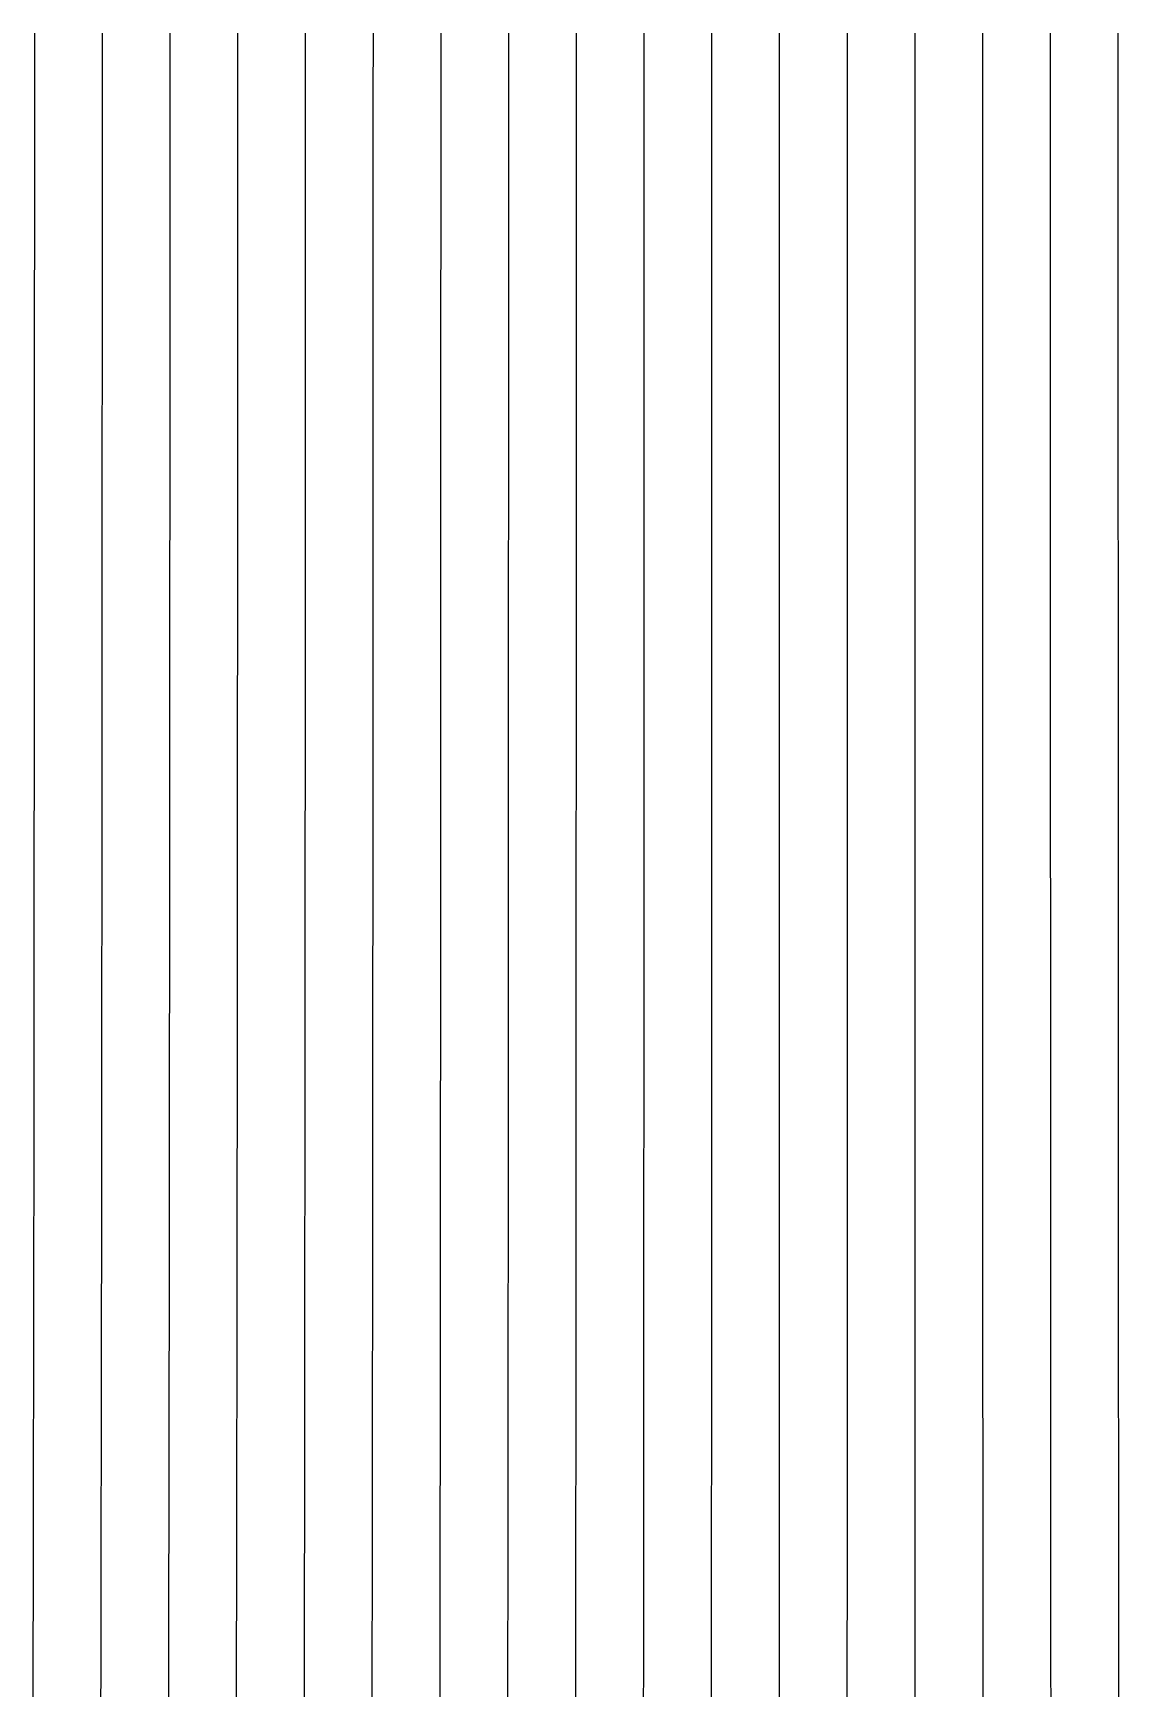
# Model space of a CAD drawing. Header units: metres. Extents: x -287 to 275, y -246 to 245.
# Drawn here: x -285.2 to -204.9, y 122.9 to 245.2 of the extents above; entities that cross this region are included whole.
import ezdxf

# ---------------------------------------------------------------- set-up
doc = ezdxf.new("R2010")
doc.units = ezdxf.units.M

msp = doc.modelspace()

# ---------------------------------------------------------------- linework, layer by layer
for p, q in [((-285.04443, 240.21783, -692.809), (-285.04257, 245.2127, -692.80945)), ((-280.04105, 240.21967, -692.8089), (-280.0393, 245.21448, -692.8094)), ((-275.0376, 240.22137, -692.80884), (-275.03598, 245.21613, -692.80927)), ((-270.034, 240.22296, -692.8087), (-270.03253, 245.21759, -692.8092)), ((-265.03036, 240.22443, -692.80865), (-265.02908, 245.21887, -692.80914)), ((-260.02667, 240.22565, -692.8086), (-260.0255, 245.2201, -692.8091)), ((-255.02289, 240.2268, -692.80853), (-255.02188, 245.22119, -692.809)), ((-250.01904, 240.22772, -692.8085), (-250.01819, 245.22205, -692.80896)), ((-245.01517, 240.22858, -692.8084), (-245.0145, 245.22284, -692.8089)), ((-240.01126, 240.22919, -692.80835), (-240.01071, 245.22339, -692.8089)), ((-235.0073, 240.22961, -692.80835), (-235.00696, 245.22382, -692.80884)), ((-230.0033, 240.22992, -692.80835), (-230.00311, 245.22412, -692.80884)), ((-224.99933, 240.22998, -692.80835), (-224.99933, 245.22418, -692.80884)), ((-219.99533, 240.22998, -692.80835), (-219.99548, 245.22412, -692.80884)), ((-214.99136, 240.22968, -692.80835), (-214.99167, 245.22382, -692.80884)), ((-209.9874, 240.22925, -692.80835), (-209.98788, 245.22345, -692.8089)), ((-204.98346, 240.22864, -692.8084), (-204.9841, 245.2229, -692.8089)), ((-285.0464, 235.22314, -692.80853), (-285.04443, 240.21783, -692.809)), ((-280.04288, 235.2251, -692.8084), (-280.04105, 240.21967, -692.8089)), ((-275.03928, 235.22687, -692.8083), (-275.0376, 240.22137, -692.80884)), ((-270.03555, 235.22858, -692.8082), (-270.034, 240.22296, -692.8087)), ((-265.03177, 235.23016, -692.8081), (-265.03036, 240.22443, -692.80865)), ((-260.02792, 235.2315, -692.80804), (-260.02667, 240.22565, -692.8086)), ((-255.02396, 235.23267, -692.808), (-255.02289, 240.2268, -692.80853)), ((-250.01996, 235.2337, -692.8079), (-250.01904, 240.22772, -692.8085)), ((-245.0159, 235.23456, -692.80786), (-245.01517, 240.22858, -692.8084)), ((-240.01178, 235.23523, -692.8078), (-240.01126, 240.22919, -692.80835)), ((-235.00766, 235.23572, -692.8078), (-235.0073, 240.22961, -692.80835)), ((-230.00351, 235.23602, -692.8078), (-230.0033, 240.22992, -692.80835)), ((-224.99933, 235.23608, -692.8078), (-224.99933, 240.22998, -692.80835)), ((-219.99518, 235.23602, -692.8078), (-219.99533, 240.22998, -692.80835)), ((-214.991, 235.23578, -692.8078), (-214.99136, 240.22968, -692.80835)), ((-209.98685, 235.23535, -692.8078), (-209.9874, 240.22925, -692.80835)), ((-204.98273, 235.23468, -692.80786), (-204.98346, 240.22864, -692.8084)), ((-285.04846, 230.22864, -692.808), (-285.0464, 235.22314, -692.80853)), ((-280.04483, 230.23071, -692.80786), (-280.04288, 235.2251, -692.8084)), ((-275.04108, 230.23267, -692.80774), (-275.03928, 235.22687, -692.8083)), ((-270.03723, 230.23444, -692.8077), (-270.03555, 235.22858, -692.8082)), ((-265.03326, 230.23608, -692.80756), (-265.03177, 235.23016, -692.8081)), ((-260.02924, 230.23749, -692.8075), (-260.02792, 235.2315, -692.80804)), ((-255.02512, 230.23883, -692.80743), (-255.02396, 235.23267, -692.808)), ((-250.02094, 230.23987, -692.8073), (-250.01996, 235.2337, -692.8079)), ((-245.01666, 230.24078, -692.8073), (-245.0159, 235.23456, -692.80786)), ((-240.01239, 230.24152, -692.80725), (-240.01178, 235.23523, -692.8078)), ((-235.00809, 230.24207, -692.8072), (-235.00766, 235.23572, -692.8078)), ((-230.0037, 230.24231, -692.8072), (-230.00351, 235.23602, -692.8078)), ((-224.99936, 230.2425, -692.8072), (-224.99933, 235.23608, -692.8078)), ((-219.99496, 230.24237, -692.8072), (-219.99518, 235.23602, -692.8078)), ((-214.9906, 230.24207, -692.8072), (-214.991, 235.23578, -692.8078)), ((-209.9863, 230.24164, -692.80725), (-209.98685, 235.23535, -692.8078)), ((-204.98196, 230.24097, -692.80725), (-204.98273, 235.23468, -692.80786)), ((-285.05072, 225.23438, -692.80743), (-285.04846, 230.22864, -692.808)), ((-280.04694, 225.23657, -692.8073), (-280.04483, 230.23071, -692.80786)), ((-275.043, 225.23865, -692.8072), (-275.04108, 230.23267, -692.80774)), ((-270.03897, 225.24054, -692.80707), (-270.03723, 230.23444, -692.8077)), ((-265.03485, 225.24231, -692.80695), (-265.03326, 230.23608, -692.80756)), ((-260.03064, 225.24384, -692.8069), (-260.02924, 230.23749, -692.8075)), ((-255.02634, 225.24524, -692.8068), (-255.02512, 230.23883, -692.80743)), ((-250.02197, 225.2464, -692.8067), (-250.02094, 230.23987, -692.8073)), ((-245.01752, 225.24731, -692.80664), (-245.01666, 230.24078, -692.8073)), ((-240.01303, 225.24811, -692.80664), (-240.01239, 230.24152, -692.80725)), ((-235.00851, 225.24866, -692.8066), (-235.00809, 230.24207, -692.8072)), ((-230.00394, 225.24902, -692.8066), (-230.0037, 230.24231, -692.8072)), ((-224.99939, 225.24915, -692.8066), (-224.99936, 230.2425, -692.8072)), ((-219.99478, 225.24908, -692.8066), (-219.99496, 230.24237, -692.8072)), ((-214.99023, 225.24878, -692.8066), (-214.9906, 230.24207, -692.8072)), ((-209.98566, 225.24823, -692.8066), (-209.9863, 230.24164, -692.80725)), ((-204.98114, 225.2475, -692.80664), (-204.98196, 230.24097, -692.80725)), ((-285.05307, 220.2403, -692.8068), (-285.05072, 225.23438, -692.80743)), ((-280.04913, 220.24274, -692.8067), (-280.04694, 225.23657, -692.8073)), ((-275.04504, 220.24487, -692.8066), (-275.043, 225.23865, -692.8072)), ((-270.04086, 220.24695, -692.80646), (-270.03897, 225.24054, -692.80707)), ((-265.03656, 220.24878, -692.80634), (-265.03485, 225.24231, -692.80695)), ((-260.03214, 220.25049, -692.8062), (-260.03064, 225.24384, -692.8069)), ((-255.02768, 220.25195, -692.80615), (-255.02634, 225.24524, -692.8068)), ((-250.0231, 220.25317, -692.8061), (-250.02197, 225.2464, -692.8067)), ((-245.01843, 220.25421, -692.806), (-245.01752, 225.24731, -692.80664)), ((-240.0137, 220.25507, -692.80597), (-240.01303, 225.24811, -692.80664)), ((-235.00897, 220.25562, -692.8059), (-235.00851, 225.24866, -692.8066)), ((-230.00418, 220.25598, -692.8059), (-230.00394, 225.24902, -692.8066)), ((-224.99939, 220.25616, -692.8059), (-224.99939, 225.24915, -692.8066)), ((-219.9946, 220.2561, -692.8059), (-219.99478, 225.24908, -692.8066)), ((-214.98978, 220.2558, -692.8059), (-214.99023, 225.24878, -692.8066)), ((-209.98502, 220.25519, -692.8059), (-209.98566, 225.24823, -692.8066)), ((-204.98029, 220.2544, -692.80597), (-204.98114, 225.2475, -692.80664)), ((-285.0556, 215.24658, -692.8062), (-285.05307, 220.2403, -692.8068)), ((-280.05148, 215.24902, -692.8061), (-280.04913, 220.24274, -692.8067)), ((-275.04727, 215.25146, -692.8059), (-275.04504, 220.24487, -692.8066)), ((-270.04288, 215.2536, -692.8058), (-270.04086, 220.24695, -692.80646)), ((-265.0384, 215.25562, -692.80566), (-265.03656, 220.24878, -692.80634)), ((-260.03378, 215.25732, -692.80554), (-260.03214, 220.25049, -692.8062)), ((-255.02908, 215.25897, -692.8055), (-255.02768, 220.25195, -692.80615)), ((-250.02426, 215.26031, -692.80536), (-250.0231, 220.25317, -692.8061)), ((-245.01941, 215.26141, -692.8053), (-245.01843, 220.25421, -692.806)), ((-240.01447, 215.26227, -692.80524), (-240.0137, 220.25507, -692.80597)), ((-235.00946, 215.26294, -692.8052), (-235.00897, 220.25562, -692.8059)), ((-230.00446, 215.2633, -692.8052), (-230.00418, 220.25598, -692.8059)), ((-224.99942, 215.26349, -692.8052), (-224.99939, 220.25616, -692.8059)), ((-219.99438, 215.26337, -692.8052), (-219.9946, 220.2561, -692.8059)), ((-214.98935, 215.26306, -692.8052), (-214.98978, 220.2558, -692.8059)), ((-209.98434, 215.26245, -692.80524), (-209.98502, 220.25519, -692.8059)), ((-204.97937, 215.26166, -692.80524), (-204.98029, 220.2544, -692.80597)), ((-285.05832, 210.25299, -692.80554), (-285.0556, 215.24658, -692.8062)), ((-280.05402, 210.25574, -692.80536), (-280.05148, 215.24902, -692.8061)), ((-275.0496, 210.25824, -692.80524), (-275.04727, 215.25146, -692.8059)), ((-270.04504, 210.26056, -692.80505), (-270.04288, 215.2536, -692.8058)), ((-265.04034, 210.2627, -692.80493), (-265.0384, 215.25562, -692.80566)), ((-260.0355, 210.26459, -692.8048), (-260.03378, 215.25732, -692.80554)), ((-255.03058, 210.26636, -692.8047), (-255.02908, 215.25897, -692.8055)), ((-250.02554, 210.26776, -692.8046), (-250.02426, 215.26031, -692.80536)), ((-245.02042, 210.26898, -692.80457), (-245.01941, 215.26141, -692.8053)), ((-240.01526, 210.2699, -692.8045), (-240.01447, 215.26227, -692.80524)), ((-235.01004, 210.27057, -692.80444), (-235.00946, 215.26294, -692.8052)), ((-230.00473, 210.27106, -692.8044), (-230.00446, 215.2633, -692.8052)), ((-224.99945, 210.27124, -692.8044), (-224.99942, 215.26349, -692.8052)), ((-219.99414, 210.27106, -692.8044), (-219.99438, 215.26337, -692.8052)), ((-214.98886, 210.27075, -692.8044), (-214.98935, 215.26306, -692.8052)), ((-209.98361, 210.27014, -692.80444), (-209.98434, 215.26245, -692.80524)), ((-204.9784, 210.26923, -692.8045), (-204.97937, 215.26166, -692.80524)), ((-285.0612, 205.25977, -692.8048), (-285.05832, 210.25299, -692.80554)), ((-280.05673, 205.26263, -692.8046), (-280.05402, 210.25574, -692.80536)), ((-275.05212, 205.26538, -692.8045), (-275.0496, 210.25824, -692.80524)), ((-270.04733, 205.26788, -692.8043), (-270.04504, 210.26056, -692.80505)), ((-265.04245, 205.27014, -692.80414), (-265.04034, 210.2627, -692.80493)), ((-260.03738, 205.27222, -692.804), (-260.0355, 210.26459, -692.8048)), ((-255.0322, 205.27405, -692.8039), (-255.03058, 210.26636, -692.8047)), ((-250.02695, 205.27557, -692.80383), (-250.02554, 210.26776, -692.8046)), ((-245.02158, 205.27686, -692.8037), (-245.02042, 210.26898, -692.80457)), ((-240.01611, 205.2779, -692.80365), (-240.01526, 210.2699, -692.8045)), ((-235.01062, 205.27869, -692.8036), (-235.01004, 210.27057, -692.80444)), ((-230.00507, 205.27911, -692.8036), (-230.00473, 210.27106, -692.8044)), ((-224.99948, 205.2793, -692.8035), (-224.99945, 210.27124, -692.8044)), ((-219.9939, 205.27924, -692.8035), (-219.99414, 210.27106, -692.8044)), ((-214.98834, 205.27881, -692.8036), (-214.98886, 210.27075, -692.8044)), ((-209.98282, 205.27814, -692.8036), (-209.98361, 210.27014, -692.80444)), ((-204.97733, 205.27722, -692.80365), (-204.9784, 210.26923, -692.8045)), ((-285.0643, 200.26685, -692.8041), (-285.0612, 205.25977, -692.8048)), ((-280.05963, 200.2699, -692.8039), (-280.05673, 205.26263, -692.8046)), ((-275.05484, 200.27283, -692.80365), (-275.05212, 205.26538, -692.8045)), ((-270.04984, 200.27551, -692.80347), (-270.04733, 205.26788, -692.8043)), ((-265.04468, 200.27795, -692.80334), (-265.04245, 205.27014, -692.80414)), ((-260.0394, 200.28021, -692.80316), (-260.03738, 205.27222, -692.804)), ((-255.03397, 200.2821, -692.80304), (-255.0322, 205.27405, -692.8039)), ((-250.02841, 200.28381, -692.8029), (-250.02695, 205.27557, -692.80383)), ((-245.02277, 200.28522, -692.80286), (-245.02158, 205.27686, -692.8037)), ((-240.01706, 200.28632, -692.8028), (-240.01611, 205.2779, -692.80365)), ((-235.01126, 200.28717, -692.80273), (-235.01062, 205.27869, -692.8036)), ((-230.0054, 200.28766, -692.8027), (-230.00507, 205.27911, -692.8036)), ((-224.99951, 200.28784, -692.8027), (-224.99948, 205.2793, -692.8035)), ((-219.99365, 200.28772, -692.8027), (-219.9939, 205.27924, -692.8035)), ((-214.9878, 200.28735, -692.8027), (-214.98834, 205.27881, -692.8036)), ((-209.98196, 200.28662, -692.80273), (-209.98282, 205.27814, -692.8036)), ((-204.9762, 200.28558, -692.8028), (-204.97733, 205.27722, -692.80365)), ((-285.0676, 195.27423, -692.8032), (-285.0643, 200.26685, -692.8041)), ((-280.06274, 195.27753, -692.80304), (-280.05963, 200.2699, -692.8039)), ((-275.0577, 195.28058, -692.8028), (-275.05484, 200.27283, -692.80365)), ((-270.0525, 195.28351, -692.8026), (-270.04984, 200.27551, -692.80347)), ((-265.04712, 195.2862, -692.8024), (-265.04468, 200.27795, -692.80334)), ((-260.04156, 195.28851, -692.80225), (-260.0394, 200.28021, -692.80316)), ((-255.03586, 195.29065, -692.8021), (-255.03397, 200.2821, -692.80304)), ((-250.03003, 195.29248, -692.802), (-250.02841, 200.28381, -692.8029)), ((-245.02408, 195.294, -692.8019), (-245.02277, 200.28522, -692.80286)), ((-240.01807, 195.29517, -692.8018), (-240.01706, 200.28632, -692.8028)), ((-235.01193, 195.29608, -692.80176), (-235.01126, 200.28717, -692.80273)), ((-230.00577, 195.29663, -692.8017), (-230.0054, 200.28766, -692.8027)), ((-224.9996, 195.29688, -692.8017), (-224.99951, 200.28784, -692.8027)), ((-219.99338, 195.29675, -692.8017), (-219.99365, 200.28772, -692.8027)), ((-214.98718, 195.29626, -692.8017), (-214.9878, 200.28735, -692.8027)), ((-209.98108, 195.29547, -692.80176), (-209.98196, 200.28662, -692.80273)), ((-204.97498, 195.29443, -692.8018), (-204.9762, 200.28558, -692.8028)), ((-285.07114, 190.28186, -692.80237), (-285.0676, 195.27423, -692.8032)), ((-280.0661, 190.28546, -692.8021), (-280.06274, 195.27753, -692.80304)), ((-275.06085, 190.28882, -692.8019), (-275.0577, 195.28058, -692.8028)), ((-270.05536, 190.29193, -692.8017), (-270.0525, 195.28351, -692.8026)), ((-265.0497, 190.29474, -692.80145), (-265.04712, 195.2862, -692.8024)), ((-260.04388, 190.29736, -692.8013), (-260.04156, 195.28851, -692.80225)), ((-255.0379, 190.29962, -692.80115), (-255.03586, 195.29065, -692.8021)), ((-250.03177, 190.30157, -692.80096), (-250.03003, 195.29248, -692.802)), ((-245.02548, 190.30322, -692.8009), (-245.02408, 195.294, -692.8019)), ((-240.01913, 190.30457, -692.8008), (-240.01807, 195.29517, -692.8018)), ((-235.0127, 190.30548, -692.8007), (-235.01193, 195.29608, -692.80176)), ((-230.0062, 190.30609, -692.80066), (-230.00577, 195.29663, -692.8017)), ((-224.99966, 190.30634, -692.80066), (-224.9996, 195.29688, -692.8017)), ((-219.9931, 190.30621, -692.80066), (-219.99338, 195.29675, -692.8017)), ((-214.98657, 190.30573, -692.80066), (-214.98718, 195.29626, -692.8017)), ((-209.98007, 190.30487, -692.8007), (-209.98108, 195.29547, -692.80176)), ((-204.97366, 190.30371, -692.8008), (-204.97498, 195.29443, -692.8018)), ((-285.07492, 185.28992, -692.80145), (-285.07114, 190.28186, -692.80237)), ((-280.0697, 185.29376, -692.80115), (-280.0661, 190.28546, -692.8021)), ((-275.06418, 185.29736, -692.8009), (-275.06085, 190.28882, -692.8019)), ((-270.05847, 185.30072, -692.80066), (-270.05536, 190.29193, -692.8017)), ((-265.05255, 185.30383, -692.8004), (-265.0497, 190.29474, -692.80145)), ((-260.04642, 185.30658, -692.80023), (-260.04388, 190.29736, -692.8013)), ((-255.0401, 185.30902, -692.80005), (-255.0379, 190.29962, -692.80115)), ((-250.03366, 185.31122, -692.7999), (-250.03177, 190.30157, -692.80096)), ((-245.02704, 185.31299, -692.79974), (-245.02548, 190.30322, -692.8009)), ((-240.02032, 185.31439, -692.7997), (-240.01913, 190.30457, -692.8008)), ((-235.01352, 185.31543, -692.79956), (-235.0127, 190.30548, -692.8007)), ((-230.00662, 185.3161, -692.79956), (-230.0062, 190.30609, -692.80066)), ((-224.9997, 185.31635, -692.7995), (-224.99966, 190.30634, -692.80066)), ((-219.9928, 185.31622, -692.7995), (-219.9931, 190.30621, -692.80066)), ((-214.9859, 185.31573, -692.79956), (-214.98657, 190.30573, -692.80066)), ((-209.97903, 185.31488, -692.7996), (-209.98007, 190.30487, -692.8007)), ((-204.97226, 185.31354, -692.7997), (-204.97366, 190.30371, -692.8008)), ((-285.07904, 180.29834, -692.8004), (-285.07492, 185.28992, -692.80145)), ((-280.07358, 180.30243, -692.8001), (-280.0697, 185.29376, -692.80115)), ((-275.0678, 180.30634, -692.7998), (-275.06418, 185.29736, -692.8009)), ((-270.06183, 180.31, -692.79956), (-270.05847, 185.30072, -692.80066)), ((-265.0556, 180.31335, -692.7993), (-265.05255, 185.30383, -692.8004)), ((-260.04913, 180.31628, -692.7991), (-260.04642, 185.30658, -692.80023)), ((-255.04251, 180.31903, -692.7989), (-255.0401, 185.30902, -692.80005)), ((-250.03568, 180.32129, -692.7987), (-250.03366, 185.31122, -692.7999)), ((-245.02872, 180.32324, -692.7986), (-245.02704, 185.31299, -692.79974)), ((-240.0216, 180.32477, -692.79846), (-240.02032, 185.31439, -692.7997)), ((-235.0144, 180.32593, -692.7984), (-235.01352, 185.31543, -692.79956)), ((-230.00714, 180.32666, -692.79834), (-230.00662, 185.3161, -692.79956)), ((-224.99982, 180.32697, -692.7983), (-224.9997, 185.31635, -692.7995)), ((-219.99246, 180.32684, -692.7983), (-219.9928, 185.31622, -692.7995)), ((-214.98517, 180.3263, -692.79834), (-214.9859, 185.31573, -692.79956)), ((-209.9779, 180.32532, -692.7984), (-209.97903, 185.31488, -692.7996)), ((-204.97073, 180.32397, -692.79846), (-204.97226, 185.31354, -692.7997)), ((-285.08347, 175.30707, -692.7993), (-285.07904, 180.29834, -692.8004)), ((-280.07776, 175.31158, -692.799), (-280.07358, 180.30243, -692.8001)), ((-275.07172, 175.3158, -692.79865), (-275.0678, 180.30634, -692.7998)), ((-270.06546, 175.3197, -692.7984), (-270.06183, 180.31, -692.79956)), ((-265.0589, 175.3233, -692.7981), (-265.0556, 180.31335, -692.7993)), ((-260.0521, 175.3266, -692.79785), (-260.04913, 180.31628, -692.7991)), ((-255.0451, 175.32953, -692.7976), (-255.04251, 180.31903, -692.7989)), ((-250.0379, 175.33197, -692.7974), (-250.03568, 180.32129, -692.7987)), ((-245.03052, 175.33417, -692.7973), (-245.02872, 180.32324, -692.7986)), ((-240.02301, 175.33582, -692.7971), (-240.0216, 180.32477, -692.79846)), ((-235.01538, 175.33704, -692.79706), (-235.0144, 180.32593, -692.7984)), ((-230.00766, 175.33789, -692.797), (-230.00714, 180.32666, -692.79834)), ((-224.99991, 175.3382, -692.79694), (-224.99982, 180.32697, -692.7983)), ((-219.99213, 175.33807, -692.79694), (-219.99246, 180.32684, -692.7983)), ((-214.98438, 175.33746, -692.797), (-214.98517, 180.3263, -692.79834)), ((-209.97668, 175.33643, -692.79706), (-209.9779, 180.32532, -692.7984)), ((-204.96909, 175.33496, -692.7972), (-204.97073, 180.32397, -692.79846)), ((-285.08823, 170.31628, -692.79816), (-285.08347, 175.30707, -692.7993)), ((-280.08224, 170.3211, -692.7978), (-280.07776, 175.31158, -692.799)), ((-275.07596, 170.32568, -692.7974), (-275.07172, 175.3158, -692.79865)), ((-270.06937, 170.32996, -692.7971), (-270.06546, 175.3197, -692.7984)), ((-265.0625, 170.33386, -692.7968), (-265.0589, 175.3233, -692.7981)), ((-260.05533, 170.33746, -692.7965), (-260.0521, 175.3266, -692.79785)), ((-255.04797, 170.34064, -692.79626), (-255.0451, 175.32953, -692.7976)), ((-250.04031, 170.34332, -692.796), (-250.0379, 175.33197, -692.7974)), ((-245.03253, 170.34564, -692.79584), (-245.03052, 175.33417, -692.7973)), ((-240.02454, 170.34747, -692.7957), (-240.02301, 175.33582, -692.7971)), ((-235.01645, 170.34888, -692.7956), (-235.01538, 175.33704, -692.79706)), ((-230.00824, 170.34973, -692.79553), (-230.00766, 175.33789, -692.797)), ((-225.00003, 170.3501, -692.7955), (-224.99991, 175.3382, -692.79694)), ((-219.99179, 170.34998, -692.7955), (-219.99213, 175.33807, -692.79694)), ((-214.98352, 170.3493, -692.79553), (-214.98438, 175.33746, -692.797)), ((-209.97534, 170.3482, -692.7956), (-209.97668, 175.33643, -692.79706)), ((-204.96729, 170.34662, -692.7957), (-204.96909, 175.33496, -692.7972)), ((-285.09338, 165.32593, -692.7969), (-285.08823, 170.31628, -692.79816)), ((-280.08713, 165.33118, -692.79645), (-280.08224, 170.3211, -692.7978)), ((-275.08057, 165.33612, -692.7961), (-275.07596, 170.32568, -692.7974)), ((-270.07364, 165.3407, -692.7957), (-270.06937, 170.32996, -692.7971)), ((-265.0664, 165.34497, -692.79535), (-265.0625, 170.33386, -692.7968)), ((-260.05887, 165.34888, -692.79504), (-260.05533, 170.33746, -692.7965)), ((-255.05106, 165.3523, -692.7948), (-255.04797, 170.34064, -692.79626)), ((-250.04297, 165.35535, -692.79456), (-250.04031, 170.34332, -692.796)), ((-245.0347, 165.35785, -692.7943), (-245.03253, 170.34564, -692.79584)), ((-240.02621, 165.35986, -692.7941), (-240.02454, 170.34747, -692.7957)), ((-235.01764, 165.36139, -692.794), (-235.01645, 170.34888, -692.7956)), ((-230.00891, 165.36237, -692.79395), (-230.00824, 170.34973, -692.79553)), ((-225.00015, 165.36273, -692.7939), (-225.00003, 170.3501, -692.7955)), ((-219.99136, 165.36261, -692.7939), (-219.99179, 170.34998, -692.7955)), ((-214.9826, 165.36194, -692.79395), (-214.98352, 170.3493, -692.79553)), ((-209.9739, 165.36072, -692.79407), (-209.97534, 170.3482, -692.7956)), ((-204.96533, 165.35895, -692.7942), (-204.96729, 170.34662, -692.7957)), ((-285.09894, 160.33606, -692.7955), (-285.09338, 165.32593, -692.7969)), ((-280.09247, 160.34174, -692.79504), (-280.08713, 165.33118, -692.79645)), ((-275.08554, 160.3471, -692.7946), (-275.08057, 165.33612, -692.7961)), ((-270.07828, 160.35211, -692.7942), (-270.07364, 165.3407, -692.7957)), ((-265.07065, 160.35675, -692.7938), (-265.0664, 165.34497, -692.79535)), ((-260.06268, 160.36096, -692.79346), (-260.05887, 165.34888, -692.79504)), ((-255.05441, 160.36475, -692.79315), (-255.05106, 165.3523, -692.7948)), ((-250.04587, 160.36804, -692.79285), (-250.04297, 165.35535, -692.79456)), ((-245.03708, 160.37085, -692.79266), (-245.0347, 165.35785, -692.7943)), ((-240.0281, 160.37305, -692.7925), (-240.02621, 165.35986, -692.7941)), ((-235.01892, 160.3747, -692.7923), (-235.01764, 165.36139, -692.794)), ((-230.00964, 160.3758, -692.79224), (-230.00891, 165.36237, -692.79395)), ((-225.0003, 160.37622, -692.7922), (-225.00015, 165.36273, -692.7939)), ((-219.99097, 160.3761, -692.7922), (-219.99136, 165.36261, -692.7939)), ((-214.98163, 160.37537, -692.79224), (-214.9826, 165.36194, -692.79395)), ((-209.97235, 160.37402, -692.7923), (-209.9739, 165.36072, -692.79407)), ((-204.96323, 160.37213, -692.7925), (-204.96533, 165.35895, -692.7942)), ((-285.105, 155.34662, -692.794), (-285.09894, 160.33606, -692.7955)), ((-280.0982, 155.35278, -692.7935), (-280.09247, 160.34174, -692.79504)), ((-275.091, 155.35864, -692.793), (-275.08554, 160.3471, -692.7946)), ((-270.08334, 155.36407, -692.79254), (-270.07828, 160.35211, -692.7942)), ((-265.07532, 155.3692, -692.7921), (-265.07065, 160.35675, -692.7938)), ((-260.06686, 155.37384, -692.79175), (-260.06268, 160.36096, -692.79346)), ((-255.0581, 155.37799, -692.7914), (-255.05441, 160.36475, -692.79315)), ((-250.04904, 155.38159, -692.7911), (-250.04587, 160.36804, -692.79285)), ((-245.0397, 155.38458, -692.7908), (-245.03708, 160.37085, -692.79266)), ((-240.03012, 155.38708, -692.7906), (-240.0281, 160.37305, -692.7925)), ((-235.02036, 155.38892, -692.7904), (-235.01892, 160.3747, -692.7923)), ((-230.01047, 155.39008, -692.7903), (-230.00964, 160.3758, -692.79224)), ((-225.00049, 155.39062, -692.7903), (-225.0003, 160.37622, -692.7922)), ((-219.99048, 155.3905, -692.7903), (-219.99097, 160.3761, -692.7922)), ((-214.9805, 155.38971, -692.79034), (-214.98163, 160.37537, -692.79224)), ((-209.97061, 155.38818, -692.7904), (-209.97235, 160.37402, -692.7923)), ((-204.96088, 155.38611, -692.7906), (-204.96323, 160.37213, -692.7925)), ((-285.11157, 150.35779, -692.7924), (-285.105, 155.34662, -692.794)), ((-280.10446, 150.36444, -692.7918), (-280.0982, 155.35278, -692.7935)), ((-275.0969, 150.37079, -692.79126), (-275.091, 155.35864, -692.793)), ((-270.08887, 150.37683, -692.7908), (-270.08334, 155.36407, -692.79254)), ((-265.0804, 150.38232, -692.7903), (-265.07532, 155.3692, -692.7921)), ((-260.07147, 150.38739, -692.7898), (-260.06686, 155.37384, -692.79175)), ((-255.0622, 150.39203, -692.7894), (-255.0581, 155.37799, -692.7914)), ((-250.05255, 150.396, -692.78906), (-250.04904, 155.38159, -692.7911)), ((-245.0426, 150.39935, -692.78876), (-245.0397, 155.38458, -692.7908)), ((-240.03238, 150.40198, -692.7885), (-240.03012, 155.38708, -692.7906)), ((-235.02194, 150.40405, -692.7883), (-235.02036, 155.38892, -692.7904)), ((-230.01138, 150.4054, -692.7882), (-230.01047, 155.39008, -692.7903)), ((-225.0007, 150.40594, -692.78815), (-225.00049, 155.39062, -692.7903)), ((-219.98999, 150.40582, -692.78815), (-219.99048, 155.3905, -692.7903)), ((-214.97931, 150.4049, -692.7882), (-214.9805, 155.38971, -692.79034)), ((-209.96875, 150.40332, -692.7883), (-209.97061, 155.38818, -692.7904)), ((-204.95834, 150.40106, -692.7885), (-204.96088, 155.38611, -692.7906)), ((-285.1187, 145.36938, -692.79065), (-285.11157, 150.35779, -692.7924)), ((-280.1113, 145.37671, -692.79), (-280.10446, 150.36444, -692.7918)), ((-275.10336, 145.3836, -692.78937), (-275.0969, 150.37079, -692.79126)), ((-270.09494, 145.3902, -692.78876), (-270.08887, 150.37683, -692.7908)), ((-265.086, 145.3963, -692.7882), (-265.0804, 150.38232, -692.7903)), ((-260.07654, 145.40186, -692.7877), (-260.07147, 150.38739, -692.7898)), ((-255.06668, 145.40686, -692.7873), (-255.0622, 150.39203, -692.7894)), ((-250.05643, 145.41125, -692.78687), (-250.05255, 150.396, -692.78906)), ((-245.0458, 145.41504, -692.78656), (-245.0426, 150.39935, -692.78876)), ((-240.03488, 145.41797, -692.78625), (-240.03238, 150.40198, -692.7885)), ((-235.02371, 145.42023, -692.7861), (-235.02194, 150.40405, -692.7883)), ((-230.01239, 145.42175, -692.7859), (-230.01138, 150.4054, -692.7882)), ((-225.00098, 145.42236, -692.7858), (-225.0007, 150.40594, -692.78815)), ((-219.98947, 145.42224, -692.7858), (-219.98999, 150.40582, -692.78815)), ((-214.97803, 145.42126, -692.7859), (-214.97931, 150.4049, -692.7882)), ((-209.9667, 145.41956, -692.7861), (-209.96875, 150.40332, -692.7883)), ((-204.95557, 145.41699, -692.78625), (-204.95834, 150.40106, -692.7885)), ((-285.1265, 140.38159, -692.7887), (-285.1187, 145.36938, -692.79065)), ((-280.11877, 140.38959, -692.788), (-280.1113, 145.37671, -692.79)), ((-275.11047, 140.39722, -692.7873), (-275.10336, 145.3836, -692.78937)), ((-270.10156, 140.40436, -692.7866), (-270.09494, 145.3902, -692.78876)), ((-265.09213, 140.41113, -692.786), (-265.086, 145.3963, -692.7882)), ((-260.08212, 140.41724, -692.78546), (-260.07654, 145.40186, -692.7877)), ((-255.07162, 140.42279, -692.7849), (-255.06668, 145.40686, -692.7873)), ((-250.0607, 140.42761, -692.7845), (-250.05643, 145.41125, -692.78687)), ((-245.04935, 140.43176, -692.78406), (-245.0458, 145.41504, -692.78656)), ((-240.03766, 140.43512, -692.78375), (-240.03488, 145.41797, -692.78625)), ((-235.0257, 140.43762, -692.7835), (-235.02371, 145.42023, -692.7861)), ((-230.01352, 140.43921, -692.7833), (-230.01239, 145.42175, -692.7859)), ((-225.00125, 140.44, -692.78326), (-225.00098, 145.42236, -692.7858)), ((-219.98889, 140.43988, -692.78326), (-219.98947, 145.42224, -692.7858)), ((-214.97662, 140.43878, -692.7833), (-214.97803, 145.42126, -692.7859)), ((-209.96445, 140.43683, -692.7835), (-209.9667, 145.41956, -692.7861)), ((-204.95248, 140.43408, -692.78375), (-204.95557, 145.41699, -692.78625)), ((-285.13498, 135.39441, -692.7866), (-285.1265, 140.38159, -692.7887)), ((-280.12692, 135.40314, -692.7858), (-280.11877, 140.38959, -692.788)), ((-275.11823, 135.4115, -692.78503), (-275.11047, 140.39722, -692.7873)), ((-270.10886, 135.41943, -692.78424), (-270.10156, 140.40436, -692.7866)), ((-265.09888, 135.42676, -692.78357), (-265.09213, 140.41113, -692.786)), ((-260.0883, 135.4336, -692.7829), (-260.08212, 140.41724, -692.78546)), ((-255.07712, 135.43976, -692.7823), (-255.07162, 140.42279, -692.7849)), ((-250.06543, 135.44507, -692.7818), (-250.0607, 140.42761, -692.7845)), ((-245.05328, 135.4497, -692.7813), (-245.04935, 140.43176, -692.78406)), ((-240.04074, 135.45343, -692.78094), (-240.03766, 140.43512, -692.78375)), ((-235.0279, 135.45624, -692.7807), (-235.0257, 140.43762, -692.7835)), ((-230.0148, 135.45807, -692.7805), (-230.01352, 140.43921, -692.7833)), ((-225.00156, 135.45892, -692.7804), (-225.00125, 140.44, -692.78326)), ((-219.98828, 135.45874, -692.7804), (-219.98889, 140.43988, -692.78326)), ((-214.97507, 135.45764, -692.7805), (-214.97662, 140.43878, -692.7833)), ((-209.96194, 135.4555, -692.7807), (-209.96445, 140.43683, -692.7835)), ((-204.9491, 135.4524, -692.78094), (-204.95248, 140.43408, -692.78375)), ((-285.14426, 130.4079, -692.78436), (-285.13498, 135.39441, -692.7866)), ((-280.1359, 130.41742, -692.78345), (-280.12692, 135.40314, -692.7858)), ((-275.12677, 130.42657, -692.78253), (-275.11823, 135.4115, -692.78503)), ((-270.11694, 130.4353, -692.7817), (-270.10886, 135.41943, -692.78424)), ((-265.10638, 130.44348, -692.7809), (-265.09888, 135.42676, -692.78357)), ((-260.09512, 130.45105, -692.7801), (-260.0883, 135.4336, -692.7829)), ((-255.08319, 130.45782, -692.7794), (-255.07712, 135.43976, -692.7823)), ((-250.07071, 130.4638, -692.7788), (-250.06543, 135.44507, -692.7818)), ((-245.05771, 130.46893, -692.7783), (-245.05328, 135.4497, -692.7813)), ((-240.04422, 130.47308, -692.7779), (-240.04074, 135.45343, -692.78094)), ((-235.03036, 130.47626, -692.7775), (-235.0279, 135.45624, -692.7807)), ((-230.01627, 130.47833, -692.77734), (-230.0148, 135.45807, -692.7805)), ((-225.00195, 130.47931, -692.7772), (-225.00156, 135.45892, -692.7804)), ((-219.98761, 130.47919, -692.7772), (-219.98828, 135.45874, -692.7804)), ((-214.97333, 130.4779, -692.77734), (-214.97507, 135.45764, -692.7805)), ((-209.9592, 130.47552, -692.7775), (-209.96194, 135.4555, -692.7807)), ((-204.94534, 130.4721, -692.77783), (-204.9491, 135.4524, -692.78094)), ((-285.15442, 125.422, -692.78186), (-285.14426, 130.4079, -692.78436)), ((-280.1457, 125.432495, -692.7808), (-280.1359, 130.41742, -692.78345)), ((-275.1362, 125.442566, -692.7798), (-275.12677, 130.42657, -692.78253)), ((-270.12582, 125.45221, -692.7788), (-270.11694, 130.4353, -692.7817)), ((-265.11465, 125.46124, -692.7779), (-265.10638, 130.44348, -692.7809)), ((-260.1027, 125.469666, -692.777), (-260.09512, 130.45105, -692.7801)), ((-255.09, 125.47717, -692.77625), (-255.08319, 130.45782, -692.7794)), ((-250.0766, 125.48395, -692.7755), (-250.07071, 130.4638, -692.7788)), ((-245.06262, 125.489624, -692.7749), (-245.05771, 130.46893, -692.7783)), ((-240.0481, 125.494385, -692.7744), (-240.04422, 130.47308, -692.7779)), ((-235.03314, 125.497925, -692.77405), (-235.03036, 130.47626, -692.7775)), ((-230.01788, 125.50018, -692.7738), (-230.01627, 130.47833, -692.77734)), ((-225.00241, 125.50134, -692.7736), (-225.00195, 130.47931, -692.7772)), ((-219.98688, 125.50122, -692.7736), (-219.98761, 130.47919, -692.7772)), ((-214.9714, 125.49982, -692.77374), (-214.97333, 130.4779, -692.77734)), ((-209.95612, 125.49719, -692.774), (-209.9592, 130.47552, -692.7775)), ((-204.94113, 125.49335, -692.7744), (-204.94534, 130.4721, -692.77783)), ((-285.1656, 120.43677, -692.7792), (-285.15442, 125.422, -692.78186)), ((-280.15652, 120.4483, -692.77795), (-280.1457, 125.432495, -692.7808)), ((-275.14658, 120.45941, -692.77673), (-275.1362, 125.442566, -692.7798)), ((-270.13568, 120.47009, -692.77563), (-270.12582, 125.45221, -692.7788)), ((-265.12387, 120.48016, -692.77454), (-265.11465, 125.46124, -692.7779)), ((-260.11115, 120.4895, -692.77356), (-260.1027, 125.469666, -692.777)), ((-255.09756, 120.497986, -692.77264), (-255.09, 125.47717, -692.77625)), ((-250.08322, 120.50549, -692.77185), (-250.0766, 125.48395, -692.7755)), ((-245.06815, 120.51196, -692.7711), (-245.06262, 125.489624, -692.7749)), ((-240.05246, 120.51721, -692.77057), (-240.0481, 125.494385, -692.7744)), ((-235.03629, 120.52124, -692.7701), (-235.03314, 125.497925, -692.77405)), ((-230.01974, 120.523926, -692.7698), (-230.01788, 125.50018, -692.7738)), ((-225.00293, 120.52521, -692.76965), (-225.00241, 125.50134, -692.7736)), ((-219.98608, 120.525085, -692.76965), (-219.98688, 125.50122, -692.7736)), ((-214.9693, 120.5235, -692.7698), (-214.9714, 125.49982, -692.77374)), ((-209.9527, 120.52063, -692.7701), (-209.95612, 125.49719, -692.774)), ((-204.93646, 120.51636, -692.7705), (-204.94113, 125.49335, -692.7744))]:
    msp.add_line(p, q)

doc.saveas('drawing.dxf')
